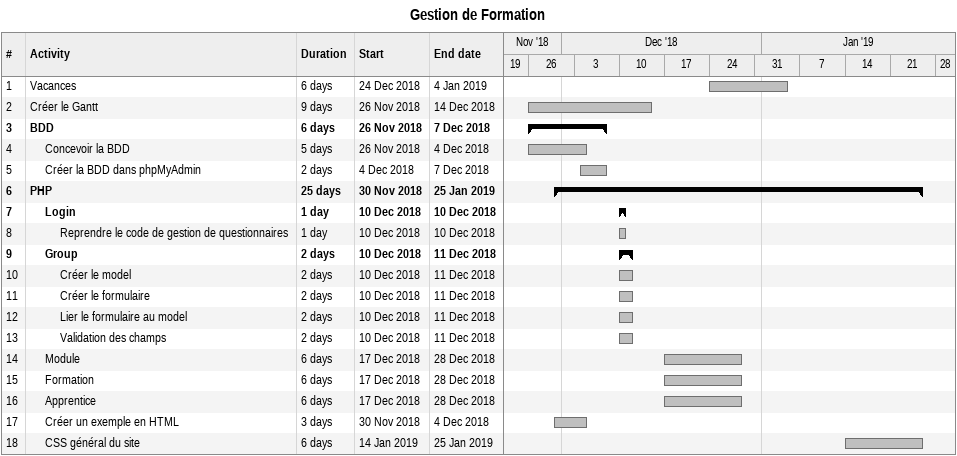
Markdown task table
Gestion de Formation

| ID | Level | Task | Duration | Start | Finish |
|---|---|---|---|---|---|
| 1 | 1 | Vacances | 6d | 2018-12-24 | 2019-01-04 |
| 2 | 1 | Créer le Gantt | 9d | 2018-11-26 | 2018-12-14 |
| 3 | 1 | **BDD** | 6d | 2018-11-26 | 2018-12-07 |
| 4 | 2 | Concevoir la BDD | 5d | 2018-11-26 | 2018-12-04 |
| 5 | 2 | Créer la BDD dans phpMyAdmin | 2d | 2018-12-04 | 2018-12-07 |
| 6 | 1 | **PHP** | 25d | 2018-11-30 | 2019-01-25 |
| 7 | 2 | **Login** | 1d | 2018-12-10 | 2018-12-10 |
| 8 | 3 | Reprendre le code de gestion de questionnaires | 1d | 2018-12-10 | 2018-12-10 |
| 9 | 2 | **Group** | 2d | 2018-12-10 | 2018-12-11 |
| 10 | 3 | Créer le model | 2d | 2018-12-10 | 2018-12-11 |
| 11 | 3 | Créer le formulaire | 2d | 2018-12-10 | 2018-12-11 |
| 12 | 3 | Lier le formulaire au model | 2d | 2018-12-10 | 2018-12-11 |
| 13 | 3 | Validation des champs | 2d | 2018-12-10 | 2018-12-11 |
| 14 | 2 | Module | 6d | 2018-12-17 | 2018-12-28 |
| 15 | 2 | Formation | 6d | 2018-12-17 | 2018-12-28 |
| 16 | 2 | Apprentice | 6d | 2018-12-17 | 2018-12-28 |
| 17 | 2 | Créer un exemple en HTML | 3d | 2018-11-30 | 2018-12-04 |
| 18 | 2 | CSS général du site | 6d | 2019-01-14 | 2019-01-25 |
